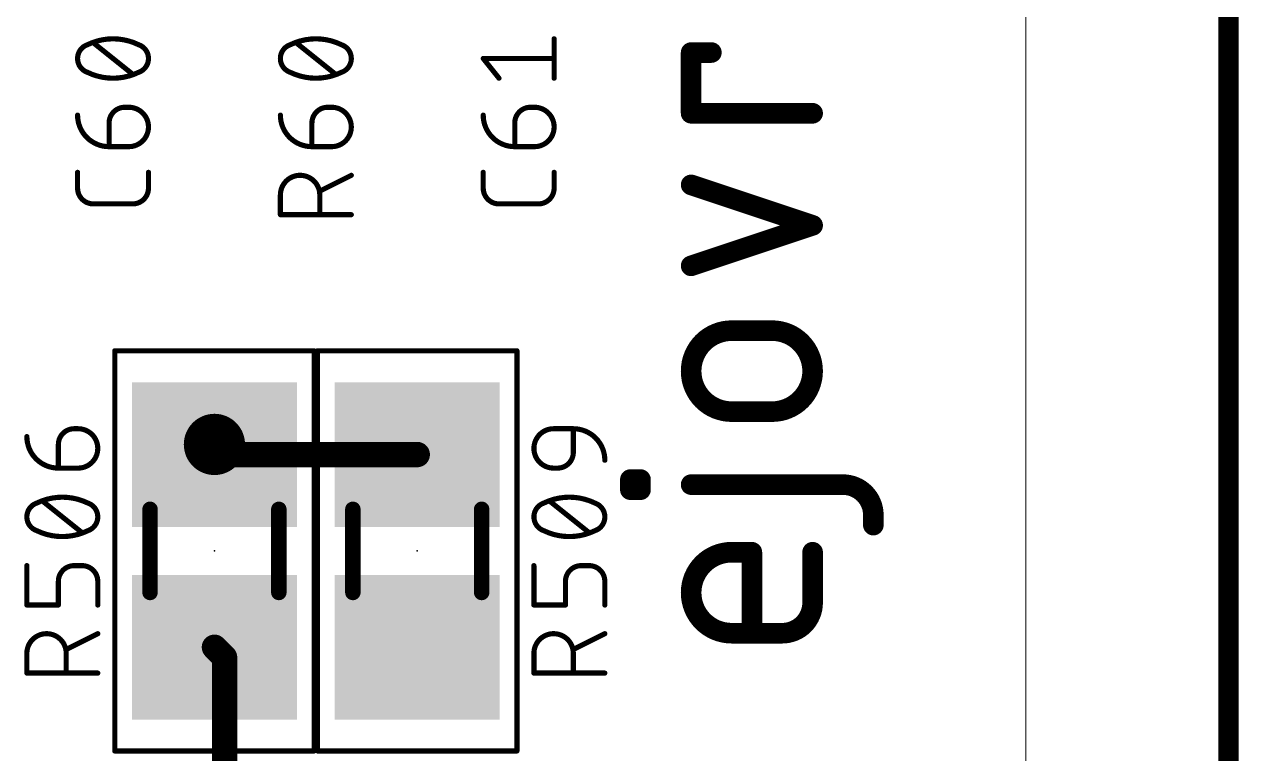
# Model space of a CAD drawing. Extents: x -59.9 to -20.9, y 122.9 to 183.1.
# Drawn here: x -32.88 to -20.9, y 155.25 to 162.44 of the extents above; entities that cross this region are included whole.
import ezdxf

# ---------------------------------------------------------------- set-up
doc = ezdxf.new("R2010")
doc.units = 0
for name, color, linetype in [('1', 12, 'CONTINUOUS'), ('18', 110, 'CONTINUOUS'), ('20', 31, 'CONTINUOUS'), ('23', 53, 'CONTINUOUS'), ('25', 253, 'CONTINUOUS'), ('29', 253, 'CONTINUOUS'), ('39', 12, 'CONTINUOUS'), ('51', 253, 'CONTINUOUS')]:
    doc.layers.add(name, color=color, linetype=linetype)

# ---------------------------------------------------------------- blocks, each defined once
blk = doc.blocks.new('RECT')
blk.add_solid([(-0.5, -0.5), (0.5, -0.5), (-0.5, 0.5), (0.5, 0.5)])
blk = doc.blocks.new('ROUNDV')
at = {"const_width": 0.5}
blk.add_lwpolyline([(0, -0.25, 1), (0, 0.25, 1), (0, -0.25)], format="xyb", dxfattribs=at)

msp = doc.modelspace()

# ---------------------------------------------------------------- linework, layer by layer
at = {"layer": '1'}
for points, const_width in [([(-21, 183), (-21, 123)], 0.2), ([(-31, 158.2), (-31, 158.3)], 0.25), ([(-29, 158.2), (-31, 158.2)], 0.25), ([(-30.9, 156.2), (-31, 156.3)], 0.25), ([(-30.9, 154.8), (-30.9, 156.2)], 0.25)]:
    msp.add_lwpolyline(points, dxfattribs=dict(at, const_width=const_width))
at = {"layer": '1', "const_width": 0.125}
for points in [[(-30.9375, 158.3, 1), (-31.0625, 158.3)], [(-31, 158.2625, 1), (-31, 158.1375)], [(-29, 158.1375, 1), (-29, 158.2625)], [(-31.0625, 158.2, 1), (-30.9375, 158.2)], [(-30.9558, 156.3442, 1), (-31.0442, 156.2558)], [(-30.8375, 156.2, 1), (-30.9625, 156.2)], [(-30.9442, 156.1558, 1), (-30.8558, 156.2442)]]:
    msp.add_lwpolyline(points, format="xyb", dxfattribs=at)
at = {"layer": '20', "const_width": 0.01}
msp.add_lwpolyline([(-23, 178), (-23, 128)], dxfattribs=at)
at = {"layer": '23'}
for p in [(-31, 157.25), (-29, 157.25)]:
    msp.add_point(p, dxfattribs=at)
at = {"layer": '25'}
for points, const_width in [([(-32.2525, 162.2413, 0.3205), (-32.3496, 162.1054)], 0.0508), ([(-32, 162.2996, 0.1139), (-32.2525, 162.2413)], 0.0508), ([(-32.2581, 162.2527, 1), (-32.2469, 162.2299)], 0.0254), ([(-32.2484, 162.2293, 1), (-32.2566, 162.2533)], 0.0254), ([(-32.1863, 162.2707, 1), (-32.2022, 162.2508)], 0.0254), ([(-31.7475, 162.2413, 0.1139), (-32, 162.2996)], 0.0508), ([(-32, 162.3123, 1), (-32, 162.2869)], 0.0254), ([(-32, 162.2869, 1), (-32, 162.3123)], 0.0254), ([(-31.6504, 162.1054, 0.3205), (-31.7475, 162.2413)], 0.0508), ([(-31.7434, 162.2533, 1), (-31.7516, 162.2293)], 0.0254), ([(-31.7531, 162.2299, 1), (-31.7419, 162.2527)], 0.0254), ([(-30.2525, 162.2413, 0.3205), (-30.3496, 162.1054)], 0.0508), ([(-30, 162.2996, 0.1139), (-30.2525, 162.2413)], 0.0508), ([(-30.2581, 162.2527, 1), (-30.2469, 162.2299)], 0.0254), ([(-30.2484, 162.2293, 1), (-30.2566, 162.2533)], 0.0254), ([(-30.1863, 162.2707, 1), (-30.2022, 162.2508)], 0.0254), ([(-29.7475, 162.2413, 0.1139), (-30, 162.2996)], 0.0508), ([(-30, 162.3123, 1), (-30, 162.2869)], 0.0254), ([(-30, 162.2869, 1), (-30, 162.3123)], 0.0254), ([(-29.6504, 162.1054, 0.3205), (-29.7475, 162.2413)], 0.0508), ([(-29.7434, 162.2533, 1), (-29.7516, 162.2293)], 0.0254), ([(-29.7531, 162.2299, 1), (-29.7419, 162.2527)], 0.0254), ([(-27.6377, 162.2996, 1), (-27.6631, 162.2996)], 0.0254), ([(-32.3496, 162.1054, 0.3205), (-32.2525, 161.9694)], 0.0508), ([(-32.3369, 162.1054, 1), (-32.3623, 162.1054)], 0.0254), ([(-32.3623, 162.1054, 1), (-32.3369, 162.1054)], 0.0254), ([(-31.7475, 161.9694, 0.3205), (-31.6504, 162.1054)], 0.0508), ([(-31.6377, 162.1054, 1), (-31.6631, 162.1054)], 0.0254), ([(-31.6631, 162.1054, 1), (-31.6377, 162.1054)], 0.0254), ([(-30.3496, 162.1054, 0.3205), (-30.2525, 161.9694)], 0.0508), ([(-30.3369, 162.1054, 1), (-30.3623, 162.1054)], 0.0254), ([(-30.3623, 162.1054, 1), (-30.3369, 162.1054)], 0.0254), ([(-29.7475, 161.9694, 0.3205), (-29.6504, 162.1054)], 0.0508), ([(-29.6377, 162.1054, 1), (-29.6631, 162.1054)], 0.0254), ([(-29.6631, 162.1054, 1), (-29.6377, 162.1054)], 0.0254), ([(-28.3496, 162.1181, 1), (-28.3496, 162.0927)], 0.0254), ([(-28.3397, 162.1133, 1), (-28.3595, 162.0974)], 0.0254), ([(-27.6504, 162.0927, 1), (-27.6504, 162.1181)], 0.0254), ([(-32.2525, 161.9694, 0.1139), (-32, 161.9112)], 0.0508), ([(-32.2469, 161.9808, 1), (-32.2581, 161.958)], 0.0254), ([(-32.2566, 161.9574, 1), (-32.2484, 161.9814)], 0.0254), ([(-32, 161.9112, 0.1139), (-31.7475, 161.9694)], 0.0508), ([(-32, 161.9239, 1), (-32, 161.8985)], 0.0254), ([(-32, 161.8985, 1), (-32, 161.9239)], 0.0254), ([(-31.8137, 161.9401, 1), (-31.7978, 161.9599)], 0.0254), ([(-31.7516, 161.9814, 1), (-31.7434, 161.9574)], 0.0254), ([(-31.7419, 161.958, 1), (-31.7531, 161.9808)], 0.0254), ([(-30.2525, 161.9694, 0.1139), (-30, 161.9112)], 0.0508), ([(-30.2469, 161.9808, 1), (-30.2581, 161.958)], 0.0254), ([(-30.2566, 161.9574, 1), (-30.2484, 161.9814)], 0.0254), ([(-30, 161.9112, 0.1139), (-29.7475, 161.9694)], 0.0508), ([(-30, 161.9239, 1), (-30, 161.8985)], 0.0254), ([(-30, 161.8985, 1), (-30, 161.9239)], 0.0254), ([(-29.8137, 161.9401, 1), (-29.7978, 161.9599)], 0.0254), ([(-29.7516, 161.9814, 1), (-29.7434, 161.9574)], 0.0254), ([(-29.7419, 161.958, 1), (-29.7531, 161.9808)], 0.0254), ([(-28.2041, 161.9032, 1), (-28.1843, 161.9191)], 0.0254), ([(-27.6631, 161.9112, 1), (-27.6377, 161.9112)], 0.0254), ([(-32.3496, 161.5469, 0.4142), (-32.0388, 161.2362)], 0.0508), ([(-32.3369, 161.5469, 1), (-32.3623, 161.5469)], 0.0254), ([(-31.8835, 161.6246, 0.4142), (-32.0388, 161.4692)], 0.0508), ([(-31.8835, 161.6373, 1), (-31.8835, 161.6119)], 0.0254), ([(-31.8835, 161.6119, 1), (-31.8835, 161.6373)], 0.0254), ([(-31.8446, 161.2362, 1), (-31.8446, 161.6246)], 0.0508), ([(-31.8446, 161.6373, 1), (-31.8446, 161.6119)], 0.0254), ([(-31.8446, 161.6119, 1), (-31.8446, 161.6373)], 0.0254), ([(-30.3496, 161.5469, 0.4142), (-30.0388, 161.2362)], 0.0508), ([(-30.3369, 161.5469, 1), (-30.3623, 161.5469)], 0.0254), ([(-29.8835, 161.6246, 0.4142), (-30.0388, 161.4692)], 0.0508), ([(-29.8835, 161.6373, 1), (-29.8835, 161.6119)], 0.0254), ([(-29.8835, 161.6119, 1), (-29.8835, 161.6373)], 0.0254), ([(-29.8446, 161.2362, 1), (-29.8446, 161.6246)], 0.0508), ([(-29.8446, 161.6373, 1), (-29.8446, 161.6119)], 0.0254), ([(-29.8446, 161.6119, 1), (-29.8446, 161.6373)], 0.0254), ([(-28.3496, 161.5469, 0.4142), (-28.0388, 161.2362)], 0.0508), ([(-28.3369, 161.5469, 1), (-28.3623, 161.5469)], 0.0254), ([(-27.8835, 161.6246, 0.4142), (-28.0388, 161.4692)], 0.0508), ([(-27.8835, 161.6373, 1), (-27.8835, 161.6119)], 0.0254), ([(-27.8835, 161.6119, 1), (-27.8835, 161.6373)], 0.0254), ([(-27.8446, 161.2362, 1), (-27.8446, 161.6246)], 0.0508), ([(-27.8446, 161.6373, 1), (-27.8446, 161.6119)], 0.0254), ([(-27.8446, 161.6119, 1), (-27.8446, 161.6373)], 0.0254), ([(-32.0261, 161.4692, 1), (-32.0515, 161.4692)], 0.0254), ([(-32.0515, 161.4692, 1), (-32.0261, 161.4692)], 0.0254), ([(-30.0261, 161.4692, 1), (-30.0515, 161.4692)], 0.0254), ([(-30.0515, 161.4692, 1), (-30.0261, 161.4692)], 0.0254), ([(-28.0261, 161.4692, 1), (-28.0515, 161.4692)], 0.0254), ([(-28.0515, 161.4692, 1), (-28.0261, 161.4692)], 0.0254), ([(-32.0388, 161.2489, 1), (-32.0388, 161.2235)], 0.0254), ([(-32.0515, 161.2362, 1), (-32.0261, 161.2362)], 0.0254), ([(-32.0388, 161.2235, 1), (-32.0388, 161.2489)], 0.0254), ([(-31.8446, 161.2489, 1), (-31.8446, 161.2235)], 0.0254), ([(-31.8446, 161.2235, 1), (-31.8446, 161.2489)], 0.0254), ([(-30.0388, 161.2489, 1), (-30.0388, 161.2235)], 0.0254), ([(-30.0515, 161.2362, 1), (-30.0261, 161.2362)], 0.0254), ([(-30.0388, 161.2235, 1), (-30.0388, 161.2489)], 0.0254), ([(-29.8446, 161.2489, 1), (-29.8446, 161.2235)], 0.0254), ([(-29.8446, 161.2235, 1), (-29.8446, 161.2489)], 0.0254), ([(-28.0388, 161.2489, 1), (-28.0388, 161.2235)], 0.0254), ([(-28.0515, 161.2362, 1), (-28.0261, 161.2362)], 0.0254), ([(-28.0388, 161.2235, 1), (-28.0388, 161.2489)], 0.0254), ([(-27.8446, 161.2489, 1), (-27.8446, 161.2235)], 0.0254), ([(-27.8446, 161.2235, 1), (-27.8446, 161.2489)], 0.0254), ([(-32.3369, 160.9826, 1), (-32.3623, 160.9826)], 0.0254), ([(-31.6377, 160.9826, 1), (-31.6631, 160.9826)], 0.0254), ([(-29.9611, 160.7594, 1), (-30.3496, 160.7594)], 0.0508), ([(-29.6447, 160.9423, 1), (-29.6561, 160.965)], 0.0254), ([(-28.3369, 160.9826, 1), (-28.3623, 160.9826)], 0.0254), ([(-27.6377, 160.9826, 1), (-27.6631, 160.9826)], 0.0254), ([(-32.3496, 160.8272, 0.4142), (-32.1942, 160.6718)], 0.0508), ([(-32.3369, 160.8272, 1), (-32.3623, 160.8272)], 0.0254), ([(-32.3623, 160.8272, 1), (-32.3369, 160.8272)], 0.0254), ([(-31.8058, 160.6718, 0.4142), (-31.6504, 160.8272)], 0.0508), ([(-31.6377, 160.8272, 1), (-31.6631, 160.8272)], 0.0254), ([(-31.6631, 160.8272, 1), (-31.6377, 160.8272)], 0.0254), ([(-28.3496, 160.8272, 0.4142), (-28.1942, 160.6718)], 0.0508), ([(-28.3369, 160.8272, 1), (-28.3623, 160.8272)], 0.0254), ([(-28.3623, 160.8272, 1), (-28.3369, 160.8272)], 0.0254), ([(-27.8058, 160.6718, 0.4142), (-27.6504, 160.8272)], 0.0508), ([(-27.6377, 160.8272, 1), (-27.6631, 160.8272)], 0.0254), ([(-27.6631, 160.8272, 1), (-27.6377, 160.8272)], 0.0254), ([(-30.3369, 160.7594, 1), (-30.3623, 160.7594)], 0.0254), ([(-30.3623, 160.7594, 1), (-30.3369, 160.7594)], 0.0254), ([(-29.9485, 160.7594, 1), (-29.9739, 160.7594)], 0.0254), ([(-29.9668, 160.8096, 1), (-29.9555, 160.7869)], 0.0254), ([(-29.9738, 160.7594, 1), (-29.9485, 160.7594)], 0.0254), ([(-32.1942, 160.6845, 1), (-32.1942, 160.6591)], 0.0254), ([(-32.1942, 160.6591, 1), (-32.1942, 160.6845)], 0.0254), ([(-31.8058, 160.6845, 1), (-31.8058, 160.6591)], 0.0254), ([(-31.8058, 160.6591, 1), (-31.8058, 160.6845)], 0.0254), ([(-30.3496, 160.5779, 1), (-30.3496, 160.5525)], 0.0254), ([(-29.6504, 160.5525, 1), (-29.6504, 160.5779)], 0.0254), ([(-28.1942, 160.6845, 1), (-28.1942, 160.6591)], 0.0254), ([(-28.1942, 160.6591, 1), (-28.1942, 160.6845)], 0.0254), ([(-27.8058, 160.6845, 1), (-27.8058, 160.6591)], 0.0254), ([(-27.8058, 160.6591, 1), (-27.8058, 160.6845)], 0.0254), ([(-30.3623, 160.5652, 1), (-30.3369, 160.5652)], 0.0254), ([(-29.9739, 160.5652, 1), (-29.9485, 160.5652)], 0.0254), ([(-32.3835, 158.4547, 0.4142), (-32.5388, 158.2993)], 0.0508), ([(-32.3835, 158.4674, 1), (-32.3835, 158.442)], 0.0254), ([(-32.3835, 158.442, 1), (-32.3835, 158.4674)], 0.0254), ([(-32.3446, 158.0663, 1), (-32.3446, 158.4547)], 0.0508), ([(-32.3446, 158.4674, 1), (-32.3446, 158.442)], 0.0254), ([(-32.3446, 158.442, 1), (-32.3446, 158.4674)], 0.0254), ([(-27.6554, 158.4547, 1), (-27.6554, 158.0663)], 0.0508), ([(-27.6554, 158.4674, 1), (-27.6554, 158.442)], 0.0254), ([(-27.6554, 158.442, 1), (-27.6554, 158.4674)], 0.0254), ([(-27.4485, 158.4547, 1), (-27.4739, 158.4547)], 0.0254), ([(-27.1504, 158.144, 0.4142), (-27.4612, 158.4547)], 0.0508), ([(-27.4612, 158.4674, 1), (-27.4612, 158.442)], 0.0254), ([(-27.4612, 158.442, 1), (-27.4612, 158.4674)], 0.0254), ([(-32.8496, 158.377, 0.4142), (-32.5388, 158.0663)], 0.0508), ([(-32.8369, 158.377, 1), (-32.8623, 158.377)], 0.0254), ([(-32.5261, 158.2993, 1), (-32.5515, 158.2993)], 0.0254), ([(-32.5515, 158.2993, 1), (-32.5261, 158.2993)], 0.0254), ([(-27.6165, 158.0663, 0.4142), (-27.4612, 158.2216)], 0.0508), ([(-27.4485, 158.2216, 1), (-27.4739, 158.2216)], 0.0254), ([(-27.4739, 158.2216, 1), (-27.4485, 158.2216)], 0.0254), ([(-32.5388, 158.079, 1), (-32.5388, 158.0536)], 0.0254), ([(-32.5515, 158.0663, 1), (-32.5261, 158.0663)], 0.0254), ([(-32.5388, 158.0536, 1), (-32.5388, 158.079)], 0.0254), ([(-32.3446, 158.079, 1), (-32.3446, 158.0536)], 0.0254), ([(-32.3446, 158.0536, 1), (-32.3446, 158.079)], 0.0254), ([(-27.6554, 158.079, 1), (-27.6554, 158.0536)], 0.0254), ([(-27.6554, 158.0536, 1), (-27.6554, 158.079)], 0.0254), ([(-27.6165, 158.079, 1), (-27.6165, 158.0536)], 0.0254), ([(-27.6165, 158.0536, 1), (-27.6165, 158.079)], 0.0254), ([(-27.1631, 158.144, 1), (-27.1377, 158.144)], 0.0254), ([(-32.7525, 157.7214, 0.3205), (-32.8496, 157.5855)], 0.0508), ([(-32.5, 157.7797, 0.1139), (-32.7525, 157.7214)], 0.0508), ([(-32.7581, 157.7329, 1), (-32.7469, 157.71)], 0.0254), ([(-32.7484, 157.7094, 1), (-32.7566, 157.7335)], 0.0254), ([(-32.6863, 157.7508, 1), (-32.7022, 157.731)], 0.0254), ([(-32.2475, 157.7214, 0.1139), (-32.5, 157.7797)], 0.0508), ([(-32.5, 157.7924, 1), (-32.5, 157.767)], 0.0254), ([(-32.5, 157.767, 1), (-32.5, 157.7924)], 0.0254), ([(-32.2434, 157.7335, 1), (-32.2516, 157.7094)], 0.0254), ([(-32.1504, 157.5855, 0.3205), (-32.2475, 157.7214)], 0.0508), ([(-32.2531, 157.71, 1), (-32.2419, 157.7329)], 0.0254), ([(-27.7525, 157.7214, 0.3205), (-27.8496, 157.5855)], 0.0508), ([(-27.5, 157.7797, 0.1139), (-27.7525, 157.7214)], 0.0508), ([(-27.7581, 157.7329, 1), (-27.7469, 157.71)], 0.0254), ([(-27.7484, 157.7094, 1), (-27.7566, 157.7335)], 0.0254), ([(-27.6863, 157.7508, 1), (-27.7022, 157.731)], 0.0254), ([(-27.2475, 157.7214, 0.1139), (-27.5, 157.7797)], 0.0508), ([(-27.5, 157.7924, 1), (-27.5, 157.767)], 0.0254), ([(-27.5, 157.767, 1), (-27.5, 157.7924)], 0.0254), ([(-27.2434, 157.7335, 1), (-27.2516, 157.7094)], 0.0254), ([(-27.1504, 157.5855, 0.3205), (-27.2475, 157.7214)], 0.0508), ([(-27.2531, 157.71, 1), (-27.2419, 157.7329)], 0.0254), ([(-32.8496, 157.5855, 0.3205), (-32.7525, 157.4495)], 0.0508), ([(-32.8369, 157.5855, 1), (-32.8623, 157.5855)], 0.0254), ([(-32.8623, 157.5855, 1), (-32.8369, 157.5855)], 0.0254), ([(-32.2475, 157.4495, 0.3205), (-32.1504, 157.5855)], 0.0508), ([(-32.1377, 157.5855, 1), (-32.1631, 157.5855)], 0.0254), ([(-32.1631, 157.5855, 1), (-32.1377, 157.5855)], 0.0254), ([(-27.8496, 157.5855, 0.3205), (-27.7525, 157.4495)], 0.0508), ([(-27.8369, 157.5855, 1), (-27.8623, 157.5855)], 0.0254), ([(-27.8623, 157.5855, 1), (-27.8369, 157.5855)], 0.0254), ([(-27.2475, 157.4495, 0.3205), (-27.1504, 157.5855)], 0.0508), ([(-27.1377, 157.5855, 1), (-27.1631, 157.5855)], 0.0254), ([(-27.1631, 157.5855, 1), (-27.1377, 157.5855)], 0.0254), ([(-32.7469, 157.461, 1), (-32.7581, 157.4381)], 0.0254), ([(-32.7525, 157.4495, 0.1139), (-32.5, 157.3913)], 0.0508), ([(-32.7566, 157.4375, 1), (-32.7484, 157.4616)], 0.0254), ([(-32.5, 157.3913, 0.1139), (-32.2475, 157.4495)], 0.0508), ([(-32.2516, 157.4616, 1), (-32.2434, 157.4375)], 0.0254), ([(-32.2419, 157.4381, 1), (-32.2531, 157.461)], 0.0254), ([(-27.7469, 157.461, 1), (-27.7581, 157.4381)], 0.0254), ([(-27.7525, 157.4495, 0.1139), (-27.5, 157.3913)], 0.0508), ([(-27.7566, 157.4375, 1), (-27.7484, 157.4615)], 0.0254), ([(-27.5, 157.3913, 0.1139), (-27.2475, 157.4495)], 0.0508), ([(-27.2516, 157.4615, 1), (-27.2434, 157.4375)], 0.0254), ([(-27.2419, 157.4381, 1), (-27.2531, 157.461)], 0.0254), ([(-32.5, 157.404, 1), (-32.5, 157.3786)], 0.0254), ([(-32.5, 157.3786, 1), (-32.5, 157.404)], 0.0254), ([(-32.3137, 157.4202, 1), (-32.2978, 157.44)], 0.0254), ([(-27.5, 157.404, 1), (-27.5, 157.3786)], 0.0254), ([(-27.5, 157.3786, 1), (-27.5, 157.404)], 0.0254), ([(-27.3137, 157.4202, 1), (-27.2978, 157.44)], 0.0254), ([(-32.8369, 157.1047, 1), (-32.8623, 157.1047)], 0.0254), ([(-32.3835, 157.1047, 0.4142), (-32.5388, 156.9493)], 0.0508), ([(-32.3835, 157.1174, 1), (-32.3835, 157.092)], 0.0254), ([(-32.3835, 157.092, 1), (-32.3835, 157.1174)], 0.0254), ([(-32.1504, 156.9493, 0.4142), (-32.3058, 157.1047)], 0.0508), ([(-32.3058, 157.1174, 1), (-32.3058, 157.092)], 0.0254), ([(-32.3058, 157.092, 1), (-32.3058, 157.1174)], 0.0254), ([(-27.8369, 157.1047, 1), (-27.8623, 157.1047)], 0.0254), ([(-27.3835, 157.1047, 0.4142), (-27.5388, 156.9493)], 0.0508), ([(-27.3835, 157.1174, 1), (-27.3835, 157.092)], 0.0254), ([(-27.3835, 157.092, 1), (-27.3835, 157.1174)], 0.0254), ([(-27.1504, 156.9493, 0.4142), (-27.3058, 157.1047)], 0.0508), ([(-27.3058, 157.1174, 1), (-27.3058, 157.092)], 0.0254), ([(-27.3058, 157.092, 1), (-27.3058, 157.1174)], 0.0254), ([(-32.5261, 156.9493, 1), (-32.5515, 156.9493)], 0.0254), ([(-32.5515, 156.9493, 1), (-32.5261, 156.9493)], 0.0254), ([(-32.1377, 156.9493, 1), (-32.1631, 156.9493)], 0.0254), ([(-32.1631, 156.9493, 1), (-32.1377, 156.9493)], 0.0254), ([(-27.5261, 156.9493, 1), (-27.5515, 156.9493)], 0.0254), ([(-27.5515, 156.9493, 1), (-27.5261, 156.9493)], 0.0254), ([(-27.1377, 156.9493, 1), (-27.1631, 156.9493)], 0.0254), ([(-27.1631, 156.9493, 1), (-27.1377, 156.9493)], 0.0254), ([(-32.8496, 156.729, 1), (-32.8496, 156.7036)], 0.0254), ([(-32.8623, 156.7163, 1), (-32.8369, 156.7163)], 0.0254), ([(-32.5515, 156.7163, 1), (-32.5261, 156.7163)], 0.0254), ([(-32.5388, 156.7036, 1), (-32.5388, 156.729)], 0.0254), ([(-32.1631, 156.7163, 1), (-32.1377, 156.7163)], 0.0254), ([(-27.8496, 156.729, 1), (-27.8496, 156.7036)], 0.0254), ([(-27.8623, 156.7163, 1), (-27.8369, 156.7163)], 0.0254), ([(-27.5515, 156.7163, 1), (-27.5261, 156.7163)], 0.0254), ([(-27.5388, 156.7036, 1), (-27.5388, 156.729)], 0.0254), ([(-27.1631, 156.7163, 1), (-27.1377, 156.7163)], 0.0254), ([(-32.4612, 156.2395, 1), (-32.8496, 156.2395)], 0.0508), ([(-32.1447, 156.4224, 1), (-32.1561, 156.4451)], 0.0254), ([(-27.4611, 156.2395, 1), (-27.8496, 156.2395)], 0.0508), ([(-27.1447, 156.4224, 1), (-27.1561, 156.4451)], 0.0254), ([(-32.4668, 156.2897, 1), (-32.4555, 156.267)], 0.0254), ([(-27.4668, 156.2897, 1), (-27.4555, 156.267)], 0.0254), ([(-32.8369, 156.2395, 1), (-32.8623, 156.2395)], 0.0254), ([(-32.8623, 156.2395, 1), (-32.8369, 156.2395)], 0.0254), ([(-32.4485, 156.2395, 1), (-32.4739, 156.2395)], 0.0254), ([(-32.4739, 156.2395, 1), (-32.4485, 156.2395)], 0.0254), ([(-27.8369, 156.2395, 1), (-27.8623, 156.2395)], 0.0254), ([(-27.8623, 156.2395, 1), (-27.8369, 156.2395)], 0.0254), ([(-27.4485, 156.2395, 1), (-27.4739, 156.2395)], 0.0254), ([(-27.4738, 156.2395, 1), (-27.4485, 156.2395)], 0.0254), ([(-32.8496, 156.058, 1), (-32.8496, 156.0326)], 0.0254), ([(-32.8623, 156.0453, 1), (-32.8369, 156.0453)], 0.0254), ([(-32.4739, 156.0453, 1), (-32.4485, 156.0453)], 0.0254), ([(-32.1504, 156.0326, 1), (-32.1504, 156.058)], 0.0254), ([(-27.8496, 156.058, 1), (-27.8496, 156.0326)], 0.0254), ([(-27.8623, 156.0453, 1), (-27.8369, 156.0453)], 0.0254), ([(-27.4739, 156.0453, 1), (-27.4485, 156.0453)], 0.0254), ([(-27.1504, 156.0326, 1), (-27.1504, 156.058)], 0.0254)]:
    msp.add_lwpolyline(points, format="xyb", dxfattribs=dict(at, const_width=const_width))
at = {"layer": '25', "const_width": 0.0508}
for points in [[(-31.8058, 161.95), (-32.1942, 162.2608)], [(-29.8058, 161.95), (-30.1942, 162.2608)], [(-27.6504, 161.9112), (-27.6504, 162.2996)], [(-28.1942, 161.9112), (-28.3496, 162.1054)], [(-28.3496, 162.1054), (-27.6504, 162.1054)], [(-31.8835, 161.6246), (-31.8446, 161.6246)], [(-29.8835, 161.6246), (-29.8446, 161.6246)], [(-27.8835, 161.6246), (-27.8446, 161.6246)], [(-32.0388, 161.2362), (-32.0388, 161.4692)], [(-30.0388, 161.2362), (-30.0388, 161.4692)], [(-28.0388, 161.2362), (-28.0388, 161.4692)], [(-31.8446, 161.2362), (-32.0388, 161.2362)], [(-29.8446, 161.2362), (-30.0388, 161.2362)], [(-27.8446, 161.2362), (-28.0388, 161.2362)], [(-32.3496, 160.8272), (-32.3496, 160.9826)], [(-31.6504, 160.9826), (-31.6504, 160.8272)], [(-29.6504, 160.9536), (-29.9612, 160.7982)], [(-28.3496, 160.8272), (-28.3496, 160.9826)], [(-27.6504, 160.9826), (-27.6504, 160.8272)], [(-30.3496, 160.5652), (-30.3496, 160.7594)], [(-29.9612, 160.7594), (-29.9612, 160.5652)], [(-31.8058, 160.6718), (-32.1942, 160.6718)], [(-29.6504, 160.5652), (-30.3496, 160.5652)], [(-27.8058, 160.6718), (-28.1942, 160.6718)], [(-32.3835, 158.4547), (-32.3446, 158.4547)], [(-27.6554, 158.4547), (-27.4612, 158.4547)], [(-27.4612, 158.4547), (-27.4612, 158.2216)], [(-32.5388, 158.0663), (-32.5388, 158.2993)], [(-32.3446, 158.0663), (-32.5388, 158.0663)], [(-27.6165, 158.0663), (-27.6554, 158.0663)], [(-32.3058, 157.4301), (-32.6942, 157.7409)], [(-27.3058, 157.4301), (-27.6942, 157.7409)], [(-32.8496, 156.7163), (-32.8496, 157.1047)], [(-32.3058, 157.1047), (-32.3835, 157.1047)], [(-27.8496, 156.7163), (-27.8496, 157.1047)], [(-27.3058, 157.1047), (-27.3835, 157.1047)], [(-32.5388, 156.9493), (-32.5388, 156.7163)], [(-32.1504, 156.7163), (-32.1504, 156.9493)], [(-27.5388, 156.9493), (-27.5388, 156.7163)], [(-27.1504, 156.7163), (-27.1504, 156.9493)], [(-32.5388, 156.7163), (-32.8496, 156.7163)], [(-27.5388, 156.7163), (-27.8496, 156.7163)], [(-32.1504, 156.4337), (-32.4612, 156.2784)], [(-27.1504, 156.4337), (-27.4612, 156.2784)], [(-32.8496, 156.0453), (-32.8496, 156.2395)], [(-32.4612, 156.2395), (-32.4612, 156.0453)], [(-27.8496, 156.0453), (-27.8496, 156.2395)], [(-27.4612, 156.2395), (-27.4612, 156.0453)], [(-32.1504, 156.0453), (-32.8496, 156.0453)], [(-27.1504, 156.0453), (-27.8496, 156.0453)]]:
    msp.add_lwpolyline(points, dxfattribs=at)
at = {"layer": '29', "const_width": 0.2032}
for points in [[(-26.2995, 161.5653), (-26.2995, 162.1642)], [(-26.2995, 162.1642), (-26.0998, 162.1642)], [(-25.1016, 161.5653), (-26.2995, 161.5653)], [(-25.1016, 160.46), (-26.2995, 160.8593)], [(-26.2995, 160.0607), (-25.1016, 160.46)], [(-25.9002, 159.4218), (-25.5009, 159.4218)], [(-25.5009, 158.6232), (-25.9002, 158.6232)], [(-26.8984, 157.8535), (-26.8984, 157.9534)], [(-26.8984, 157.9534), (-26.7986, 157.9534)], [(-26.7986, 157.8535), (-26.8984, 157.8535)], [(-26.7986, 157.9534), (-26.7986, 157.8535)], [(-26.2995, 157.9034), (-24.8021, 157.9034)], [(-24.5027, 157.604), (-24.5027, 157.5042)], [(-25.9002, 157.2368), (-25.7005, 157.2368)], [(-25.7005, 157.2368), (-25.7005, 156.4382)], [(-25.1016, 157.2368), (-25.1016, 156.7377)], [(-25.4011, 156.4382), (-25.9002, 156.4382)]]:
    msp.add_lwpolyline(points, dxfattribs=at)
at = {"layer": '29'}
for points, const_width in [([(-26.2487, 162.1642, 1), (-26.3503, 162.1642)], 0.1016), ([(-26.2995, 162.215, 1), (-26.2995, 162.1134)], 0.1016), ([(-26.0998, 162.1134, 1), (-26.0998, 162.215)], 0.1016), ([(-26.2995, 161.6161, 1), (-26.2995, 161.5145)], 0.1016), ([(-25.1016, 161.5145, 1), (-25.1016, 161.6161)], 0.1016), ([(-26.3503, 161.5653, 1), (-26.2487, 161.5653)], 0.1016), ([(-26.2834, 160.9075, 1), (-26.3155, 160.8111)], 0.1016), ([(-25.0855, 160.4118, 1), (-25.1177, 160.5082)], 0.1016), ([(-25.1177, 160.4118, 1), (-25.0855, 160.5082)], 0.1016), ([(-26.3155, 160.1089, 1), (-26.2834, 160.0125)], 0.1016), ([(-25.9002, 159.4218, 1), (-25.9002, 158.6232)], 0.2032), ([(-25.9002, 159.4726, 1), (-25.9002, 159.371)], 0.1016), ([(-25.9002, 159.371, 1), (-25.9002, 159.4726)], 0.1016), ([(-25.5009, 158.6232, 1), (-25.5009, 159.4218)], 0.2032), ([(-25.5009, 159.4726, 1), (-25.5009, 159.371)], 0.1016), ([(-25.5009, 159.371, 1), (-25.5009, 159.4726)], 0.1016), ([(-25.9002, 158.674, 1), (-25.9002, 158.5724)], 0.1016), ([(-25.9002, 158.5724, 1), (-25.9002, 158.674)], 0.1016), ([(-25.5009, 158.674, 1), (-25.5009, 158.5724)], 0.1016), ([(-25.5009, 158.5724, 1), (-25.5009, 158.674)], 0.1016), ([(-26.8476, 157.9534, 1), (-26.9492, 157.9534)], 0.1016), ([(-26.8984, 158.0042, 1), (-26.8984, 157.9026)], 0.1016), ([(-26.8984, 157.9043, 1), (-26.8984, 157.8027)], 0.1016), ([(-26.7478, 157.9534, 1), (-26.8494, 157.9534)], 0.1016), ([(-26.7986, 157.9026, 1), (-26.7986, 158.0042)], 0.1016), ([(-26.7986, 157.8027, 1), (-26.7986, 157.9043)], 0.1016), ([(-26.2995, 157.9542, 1), (-26.2995, 157.8526)], 0.1016), ([(-24.5027, 157.604, 0.4142), (-24.8021, 157.9034)], 0.2032), ([(-24.8021, 157.9542, 1), (-24.8021, 157.8526)], 0.1016), ([(-24.8021, 157.8526, 1), (-24.8021, 157.9542)], 0.1016), ([(-26.9492, 157.8535, 1), (-26.8476, 157.8535)], 0.1016), ([(-26.8494, 157.8535, 1), (-26.7478, 157.8535)], 0.1016), ([(-24.4519, 157.604, 1), (-24.5535, 157.604)], 0.1016), ([(-24.5535, 157.604, 1), (-24.4519, 157.604)], 0.1016), ([(-24.5535, 157.5042, 1), (-24.4519, 157.5042)], 0.1016), ([(-25.9002, 157.2368, 1), (-25.9002, 156.4382)], 0.2032), ([(-25.9002, 157.2876, 1), (-25.9002, 157.186)], 0.1016), ([(-25.9002, 157.186, 1), (-25.9002, 157.2876)], 0.1016), ([(-25.6497, 157.2368, 1), (-25.7513, 157.2368)], 0.1016), ([(-25.7005, 157.186, 1), (-25.7005, 157.2876)], 0.1016), ([(-25.0508, 157.2368, 1), (-25.1524, 157.2368)], 0.1016), ([(-25.4011, 156.4382, 0.4142), (-25.1016, 156.7377)], 0.2032), ([(-25.0508, 156.7377, 1), (-25.1524, 156.7377)], 0.1016), ([(-25.1524, 156.7377, 1), (-25.0508, 156.7377)], 0.1016), ([(-25.9002, 156.489, 1), (-25.9002, 156.3874)], 0.1016), ([(-25.9002, 156.3874, 1), (-25.9002, 156.489)], 0.1016), ([(-25.4011, 156.489, 1), (-25.4011, 156.3874)], 0.1016), ([(-25.4011, 156.3874, 1), (-25.4011, 156.489)], 0.1016), ([(-25.7513, 156.4382, 1), (-25.6497, 156.4382)], 0.1016)]:
    msp.add_lwpolyline(points, format="xyb", dxfattribs=dict(at, const_width=const_width))
at = {"layer": '39', "const_width": 0.0508}
for points in [[(-31.983, 155.277), (-31.983, 159.223)], [(-31.983, 159.223), (-30.017, 159.223)], [(-30.017, 159.223), (-30.017, 155.277)], [(-29.983, 155.277), (-29.983, 159.223)], [(-29.983, 159.223), (-28.017, 159.223)], [(-28.017, 159.223), (-28.017, 155.277)], [(-30.017, 155.277), (-31.983, 155.277)], [(-28.017, 155.277), (-29.983, 155.277)]]:
    msp.add_lwpolyline(points, dxfattribs=at)
at = {"layer": '39', "const_width": 0.0254}
for points in [[(-31.9703, 159.223, 1), (-31.9957, 159.223)], [(-31.983, 159.2357, 1), (-31.983, 159.2103)], [(-30.0043, 159.223, 1), (-30.0297, 159.223)], [(-30.017, 159.2103, 1), (-30.017, 159.2357)], [(-29.9703, 159.223, 1), (-29.9957, 159.223)], [(-29.983, 159.2357, 1), (-29.983, 159.2103)], [(-28.0043, 159.223, 1), (-28.0297, 159.223)], [(-28.017, 159.2103, 1), (-28.017, 159.2357)], [(-31.983, 155.2897, 1), (-31.983, 155.2643)], [(-31.9957, 155.277, 1), (-31.9703, 155.277)], [(-30.0297, 155.277, 1), (-30.0043, 155.277)], [(-30.017, 155.2643, 1), (-30.017, 155.2897)], [(-29.983, 155.2897, 1), (-29.983, 155.2643)], [(-29.9957, 155.277, 1), (-29.9703, 155.277)], [(-28.0297, 155.277, 1), (-28.0043, 155.277)], [(-28.017, 155.2643, 1), (-28.017, 155.2897)]]:
    msp.add_lwpolyline(points, format="xyb", dxfattribs=at)
at = {"layer": '51', "const_width": 0.1524}
for points in [[(-31.635, 156.84), (-31.635, 157.66)], [(-30.365, 156.84), (-30.365, 157.66)], [(-29.635, 157.66), (-29.635, 156.84)], [(-28.365, 157.66), (-28.365, 156.84)]]:
    msp.add_lwpolyline(points, dxfattribs=at)
at = {"layer": '51', "const_width": 0.0762}
for points in [[(-31.5969, 157.66, 1), (-31.6731, 157.66)], [(-30.3269, 157.66, 1), (-30.4031, 157.66)], [(-29.5969, 157.66, 1), (-29.6731, 157.66)], [(-28.3269, 157.66, 1), (-28.4031, 157.66)], [(-31.6731, 156.84, 1), (-31.5969, 156.84)], [(-30.4031, 156.84, 1), (-30.3269, 156.84)], [(-29.6731, 156.84, 1), (-29.5969, 156.84)], [(-28.4031, 156.84, 1), (-28.3269, 156.84)]]:
    msp.add_lwpolyline(points, format="xyb", dxfattribs=at)

# ---------------------------------------------------------------- block references
at = {"layer": '1', "xscale": 1.3, "yscale": 1.5}
for p, rotation in [((-31, 158.2), 90), ((-29, 158.2), 270), ((-31, 156.3), 90), ((-29, 156.3), 270)]:
    msp.add_blockref('RECT', p, dxfattribs=dict(at, rotation=rotation))
at = {"layer": '18', "xscale": 0.604, "yscale": 0.604}
msp.add_blockref('ROUNDV', (-31, 158.3), dxfattribs=at)
msp.add_blockref('ROUNDV', (-31, 158.3), dxfattribs=at)
at = {"layer": '29', "xscale": 1.427, "yscale": 1.627}
for p, rotation in [((-31, 158.2), 90), ((-29, 158.2), 270), ((-31, 156.3), 90), ((-29, 156.3), 270)]:
    msp.add_blockref('RECT', p, dxfattribs=dict(at, rotation=rotation))
at = {"layer": '51', "xscale": 0.65, "yscale": 1.4}
for p, rotation in [((-28.9985, 157.9918), 270), ((-31.0015, 157.9814), 90), ((-31.0015, 156.5082), 90), ((-28.9985, 156.5186), 270)]:
    msp.add_blockref('RECT', p, dxfattribs=dict(at, rotation=rotation))

doc.saveas('drawing.dxf')
